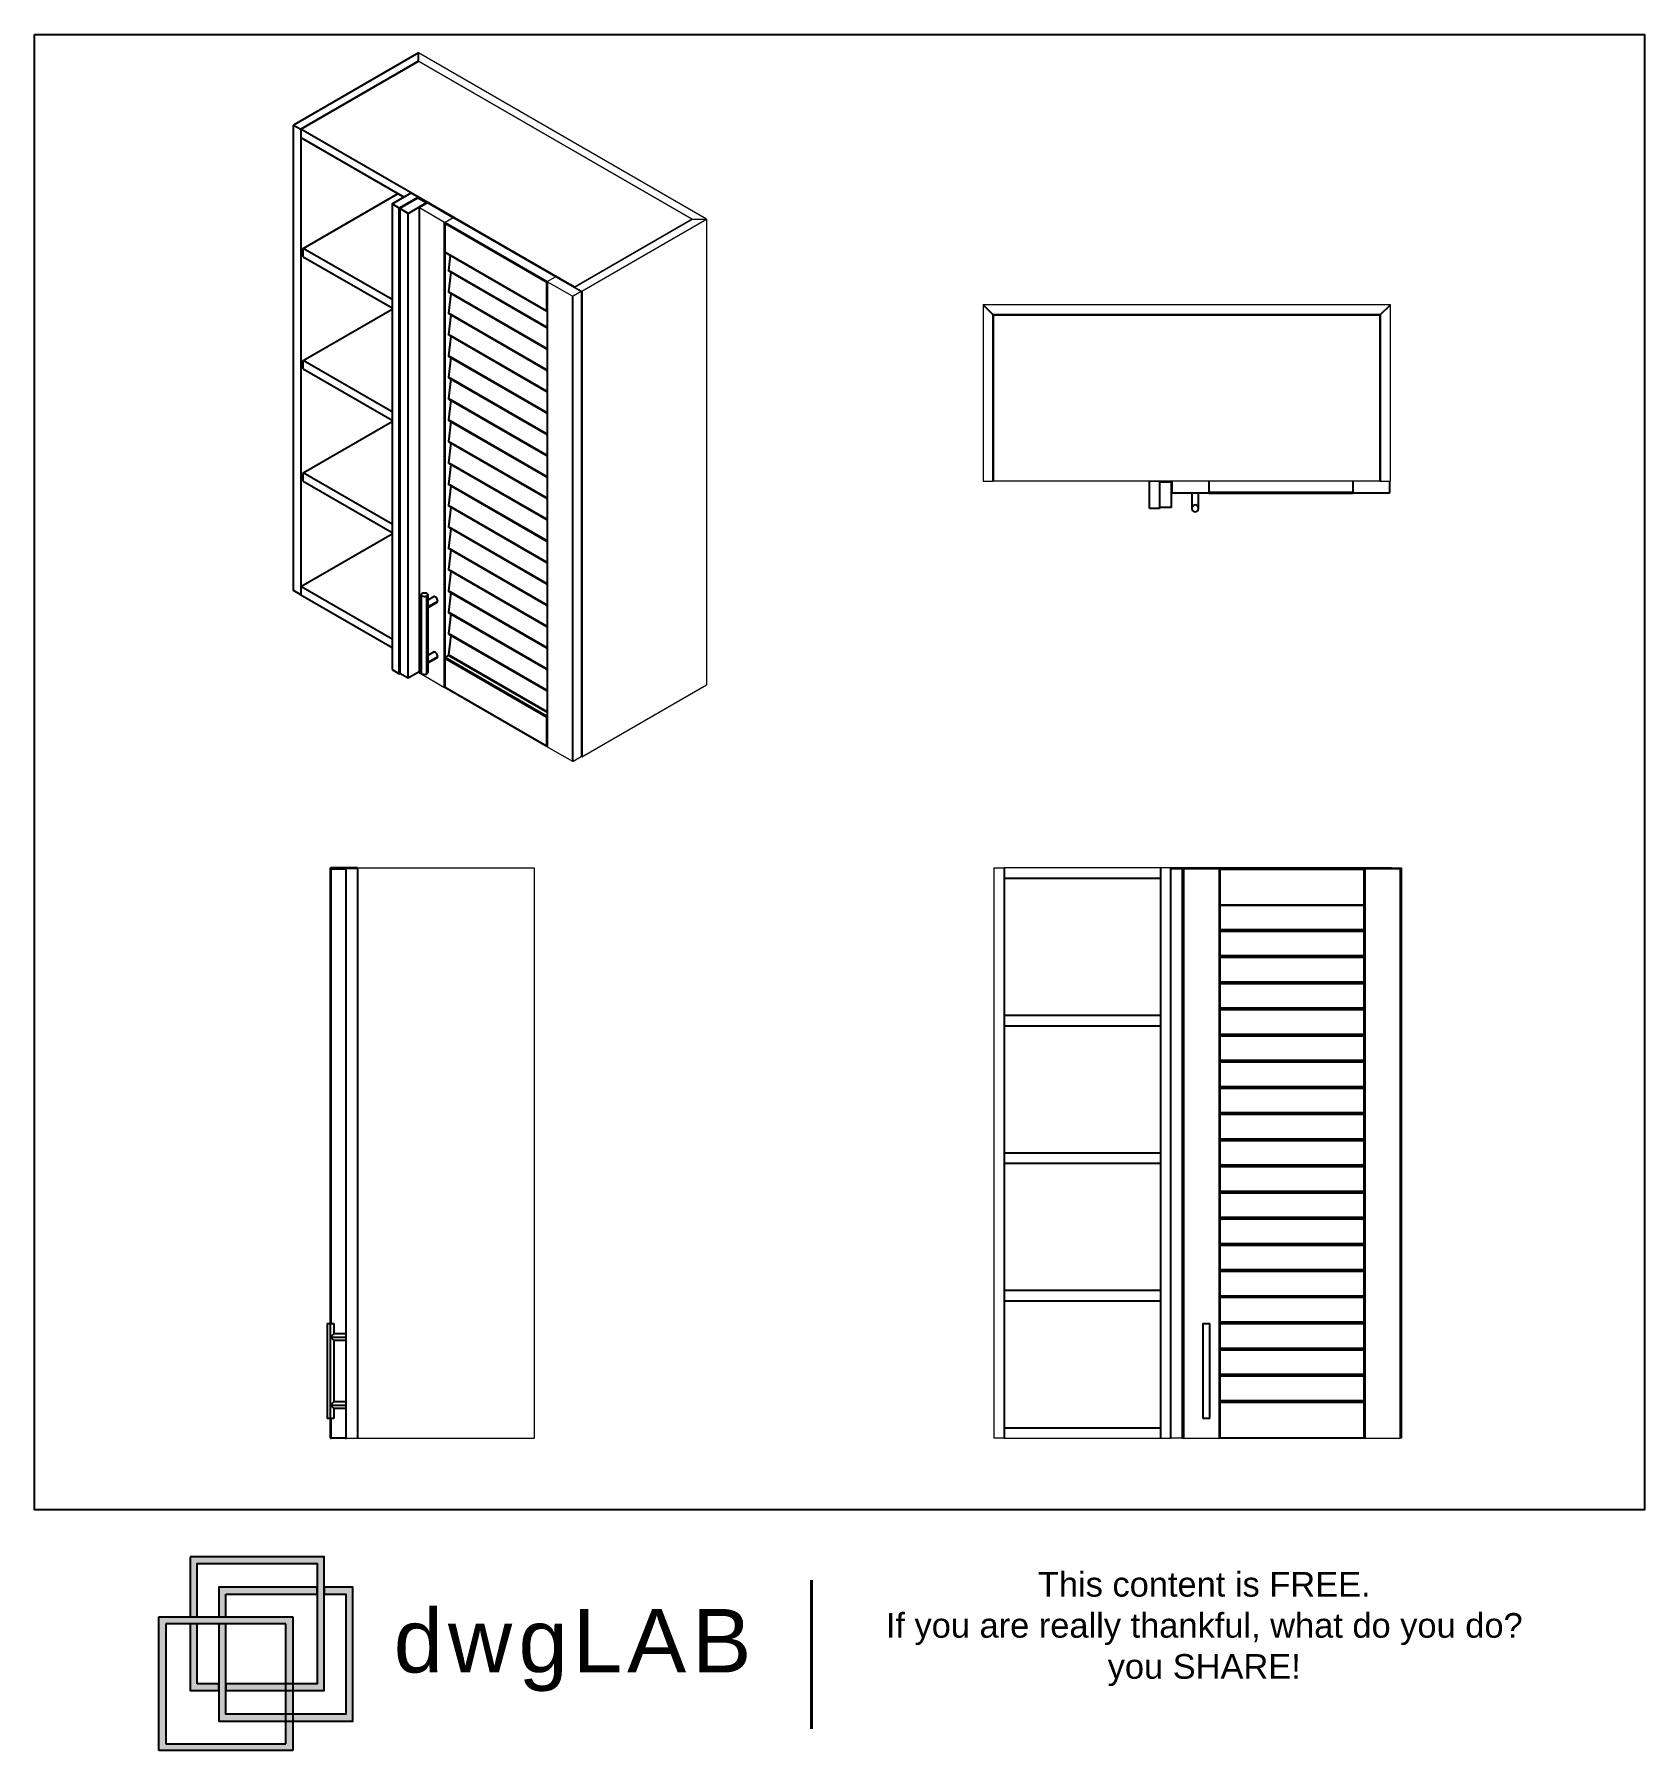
# Model space of a CAD drawing. Header units: inches. Extents: x 35.17 to 39.13, y -8.36 to -4.15.
import ezdxf

# ---------------------------------------------------------------- set-up
doc = ezdxf.new("R2010")
doc.units = ezdxf.units.IN
doc.header["$MEASUREMENT"] = 0
doc.layers.add('001_Dark_1 10', color=7, linetype='Continuous', lineweight=0)
doc.layers.add('002_Medium_1 30', color=252, linetype='Continuous')
doc.layers.add('003_Light_1 30', color=253, linetype='Continuous')
for name, color, linetype, plot in [('02', 251, 'Continuous', False), ('dwgLAB', 250, 'Continuous', False), ('Rectang.', 251, 'Continuous', False)]:
    doc.layers.add(name, color=color, linetype=linetype, plot=plot)
doc.styles.get("Standard").update_dxf_attribs({"font": 'arial.ttf'})

# ---------------------------------------------------------------- blocks, each defined once
blk = doc.blocks.new('DWGlab_ok')
at = {"layer": 'dwgLAB'}
h = blk.add_hatch(color=2, dxfattribs=at)
h.dxf.hatch_style = 2
h.paths.add_polyline_path([(0.0369, 0.2289), (0.0369, 0.158), (0.045, 0.158), (0.045, 0.2209), (0.1869, 0.2209), (0.1869, 0.079), (0.0788, 0.079), (0.0788, 0.0709), (0.1949, 0.0709), (0.1949, 0.2289)])
h = blk.add_hatch(color=13, dxfattribs=at)
h.dxf.hatch_style = 2
h.paths.add_polyline_path([(0.1949, 0.193), (0.1949, 0.1849), (0.2207, 0.1849), (0.2207, 0.0431), (0.0788, 0.0431), (0.0788, 0.1499), (0.0708, 0.1499), (0.0708, 0.035), (0.2287, 0.035), (0.2287, 0.193)])
h = blk.add_hatch(color=13, dxfattribs=at)
h.dxf.hatch_style = 2
h.paths.add_polyline_path([(0.0788, 0.1849), (0.1869, 0.1849), (0.1869, 0.193), (0.0708, 0.193), (0.0708, 0.158), (0.0788, 0.158)])
h = blk.add_hatch(color=155, dxfattribs=at)
h.dxf.hatch_style = 2
h.paths.add_polyline_path([(0.158, 0), (0, 0), (0, 0.158), (0.158, 0.158)])
h.paths.add_polyline_path([(0.0081, 0.0081), (0.1499, 0.0081), (0.1499, 0.1499), (0.0081, 0.1499)])
h = blk.add_hatch(color=2, dxfattribs=at)
h.dxf.hatch_style = 2
h.paths.add_polyline_path([(0.045, 0.079), (0.045, 0.1499), (0.0369, 0.1499), (0.0369, 0.0709), (0.0708, 0.0709), (0.0708, 0.079)])
at = {"layer": 'dwgLAB', "color": 155}
for p, q in [((0, 0), (0, 0.158)), ((0, 0.158), (0.158, 0.158)), ((0.1499, 0.1499), (0.0081, 0.1499)), ((0.0081, 0.1499), (0.0081, 0.0081)), ((0.1499, 0.0081), (0.1499, 0.1499)), ((0.158, 0.158), (0.158, 0)), ((0.158, 0), (0, 0)), ((0.0081, 0.0081), (0.1499, 0.0081))]:
    blk.add_line(p, q, dxfattribs=at)
at = {"layer": 'dwgLAB', "color": 2}
for points in [[(0.0369, 0.2289), (0.0369, 0.158), (0.045, 0.158), (0.045, 0.2209), (0.1869, 0.2209), (0.1869, 0.079), (0.0788, 0.079), (0.0788, 0.0709), (0.1949, 0.0709), (0.1949, 0.2289), (0.0369, 0.2289)], [(0.045, 0.079), (0.045, 0.1499), (0.0369, 0.1499), (0.0369, 0.0709), (0.0708, 0.0709), (0.0708, 0.079), (0.045, 0.079)]]:
    blk.add_lwpolyline(points, dxfattribs=at)
at = {"layer": 'dwgLAB', "color": 13}
for points in [[(0.1949, 0.193), (0.1949, 0.1849), (0.2207, 0.1849), (0.2207, 0.0431), (0.0788, 0.0431), (0.0788, 0.1499), (0.0708, 0.1499), (0.0708, 0.035), (0.2287, 0.035), (0.2287, 0.193), (0.1949, 0.193)], [(0.0788, 0.1849), (0.1869, 0.1849), (0.1869, 0.193), (0.0708, 0.193), (0.0708, 0.158), (0.0788, 0.158), (0.0788, 0.1849)]]:
    blk.add_lwpolyline(points, dxfattribs=at)
at = {"layer": 'dwgLAB', "color": 9, "linetype": 'Continuous', "lineweight": 40}
blk.add_lwpolyline([(0.7701, 0.0256), (0.7701, 0.2011)], dxfattribs=at)
at = {"layer": 'dwgLAB', "color": 7}
for s, width, heights, insert, char_height, attachment_point in [('{\\H0.91667x;\\C0;This content is FREE.\\PIf you are really thankful, what do you do? you SHARE!}', 0.805462, [0.5251], (1.2337, 0.2109), 0.031712, 2), ('{\\T1.1;dwgLAB}', 17.629903, [0], (0.277, 0.1673), 0.075, 1)]:
    blk.add_mtext_dynamic_manual_height_columns(s, width=width, gutter_width=12.5, heights=heights, dxfattribs=dict(at, insert=insert, char_height=char_height, attachment_point=attachment_point))

msp = doc.modelspace()

# ---------------------------------------------------------------- linework, layer by layer
at = {"layer": '001_Dark_1 10', "extrusion": (5.55112e-17, 0.816497, 0.57735)}
for p, q in [((36.8234, -4.6018), (36.1163, -4.1936)), ((36.7881, -4.6018), (36.1163, -4.214)), ((36.1163, -4.214), (36.7881, -4.6018)), ((36.1183, -4.5737), (36.1183, -5.7151)), ((36.1186, -4.5733), (36.1384, -4.5618)), ((36.1803, -4.6098), (36.1186, -4.5742)), ((36.1384, -4.5618), (36.2017, -4.5984)), ((36.2017, -4.5984), (36.182, -4.6098)), ((36.2018, -4.5984), (36.182, -4.6098)), ((36.182, -4.6098), (36.182, -4.6098)), ((36.4324, -4.7544), (36.182, -4.6098)), ((36.2017, -4.5984), (36.2017, -4.5984)), ((36.2018, -4.5984), (36.4522, -4.743)), ((36.4993, -4.7685), (36.7881, -4.6018)), ((36.7881, -4.6018), (36.4993, -4.7685)), ((36.517, -4.7787), (36.8234, -4.6018)), ((36.7881, -4.6018), (36.8234, -4.6018)), ((36.8234, -4.6018), (36.8234, -5.7449)), ((36.4324, -4.7544), (36.4522, -4.743)), ((36.4324, -4.7544), (36.4522, -4.743)), ((36.4941, -4.791), (36.4324, -4.7554)), ((36.4522, -4.743), (36.5155, -4.7796)), ((36.4522, -4.743), (36.4522, -4.743)), ((36.5155, -4.7796), (36.4958, -4.791)), ((36.4958, -5.9324), (36.4958, -4.791)), ((36.4993, -4.7685), (36.517, -4.7787)), ((36.4993, -4.7702), (36.4993, -4.7685)), ((36.4993, -4.7702), (36.4993, -4.7685)), ((36.5155, -4.7796), (36.5155, -5.921)), ((36.1186, -5.7156), (36.1803, -5.7512)), ((36.1814, -5.7513), (36.4318, -5.8959)), ((36.517, -5.9218), (36.8234, -5.7449)), ((36.4324, -5.8968), (36.4941, -5.9324)), ((36.4958, -5.9324), (36.5155, -5.921)), ((36.517, -5.9218), (36.5155, -5.921))]:
    msp.add_line(p, q, dxfattribs=at)
at = {"layer": '001_Dark_1 10'}
for p, q in [((37.5019, -4.8116), (37.5019, -5.245)), ((38.5019, -4.8116), (37.5019, -4.8116)), ((38.5019, -5.245), (38.5019, -4.8116)), ((37.5019, -5.245), (37.5269, -5.245)), ((38.4769, -5.245), (37.5269, -5.245)), ((37.9102, -5.245), (37.9352, -5.245)), ((38.4769, -5.245), (38.5019, -5.245))]:
    msp.add_line(p, q, dxfattribs=at)
at = {"layer": '001_Dark_1 10', "extrusion": (0, 1, 0)}
for p, q in [((35.9377, -6.1963), (35.9377, -7.5943)), ((35.9377, -6.1963), (35.9389, -6.1963)), ((35.9377, -6.1963), (35.9377, -7.5963)), ((35.9668, -6.1963), (35.9389, -6.1963)), ((35.9668, -6.1943), (36.4002, -6.1943)), ((35.9668, -6.1943), (35.9668, -7.5943)), ((36.4002, -6.1943), (36.4002, -7.5943)), ((37.5292, -7.5943), (37.5292, -6.1943)), ((37.5292, -6.1943), (37.5542, -6.1943)), ((37.9375, -6.1943), (37.5542, -6.1943)), ((37.9625, -6.1943), (37.9375, -6.1943)), ((38.5042, -6.1943), (37.9625, -6.1943)), ((37.9625, -6.1943), (37.9625, -7.5943)), ((38.4375, -6.2193), (38.4375, -6.2193)), ((38.5042, -6.1943), (38.5292, -6.1943)), ((38.5292, -6.1943), (38.5292, -7.5943)), ((38.0833, -7.5693), (38.0833, -7.5693)), ((38.4375, -7.5693), (38.4375, -7.5693)), ((35.9389, -7.5943), (35.9377, -7.5943)), ((35.9389, -7.5943), (35.9668, -7.5943)), ((35.9668, -7.5943), (36.4002, -7.5943)), ((37.5542, -7.5943), (37.5292, -7.5943)), ((37.5542, -7.5943), (37.9375, -7.5943)), ((37.9375, -7.5943), (37.9625, -7.5943)), ((37.9917, -7.5943), (37.9625, -7.5943)), ((37.9917, -7.5943), (37.9938, -7.5943)), ((37.995, -7.5943), (37.9938, -7.5943)), ((37.995, -7.5943), (38.0821, -7.5943)), ((38.0833, -7.5943), (38.4375, -7.5943)), ((38.4387, -7.5943), (38.5259, -7.5943)), ((38.5271, -7.5943), (38.5259, -7.5943)), ((38.5292, -7.5943), (38.5271, -7.5943))]:
    msp.add_line(p, q, dxfattribs=at)
at = {"layer": '001_Dark_1 10', "extrusion": (1.84889e-32, 1.66533e-16, -1)}
msp.add_ellipse((36.1195, -4.5737), major_axis=(-0.0012, 0), ratio=0.57735, start_param=-0.785398, end_param=0.785398, dxfattribs=at)
at = {"layer": '001_Dark_1 10', "extrusion": (-4.77996e-18, 1.11022e-16, -1)}
msp.add_ellipse((36.1811, -4.6093), major_axis=(-0.0012, 0), ratio=0.57735, start_param=-2.356194, end_param=-0.785398, dxfattribs=at)
at = {"layer": '001_Dark_1 10'}
for centre, major_axis, start_param, end_param in [((36.182, -4.6108), (-0.0006, -0.00104), -2.356194, -0.785398), ((36.1811, -5.7507), (0.0012, 0), -2.356194, -1.212477), ((36.182, -5.7502), (-0.0006, -0.00104), -0.785398, 0), ((36.4333, -5.8963), (-0.0012, 0), 0, 0.785398), ((36.4949, -5.9319), (0.0012, 0), -2.356194, -0.785398)]:
    msp.add_ellipse(centre, major_axis=major_axis, ratio=0.57735, start_param=start_param, end_param=end_param, dxfattribs=at)
at = {"layer": '001_Dark_1 10', "extrusion": (-2.29215e-16, 3.24633e-16, -1)}
msp.add_ellipse((36.4324, -4.7554), major_axis=(0.0006, 0.00104), ratio=0.57735, start_param=-2.356194, end_param=-0.785398, dxfattribs=at)
at = {"layer": '001_Dark_1 10', "extrusion": (-2.78981e-17, 1.11022e-16, -1)}
msp.add_ellipse((36.4333, -4.7549), major_axis=(-0.0012, 0), ratio=0.57735, start_param=-0.785398, end_param=0.785398, dxfattribs=at)
at = {"layer": '001_Dark_1 10', "extrusion": (-6.05762e-17, 1.08473e-29, -1)}
msp.add_ellipse((36.4949, -4.7905), major_axis=(-0.0012, 0), ratio=0.57735, start_param=-2.356194, end_param=-0.785398, dxfattribs=at)
at = {"layer": '001_Dark_1 10', "extrusion": (1.48742e-17, 2.47807e-16, -1)}
msp.add_ellipse((36.4324, -5.8948), major_axis=(-0.0006, -0.00104), ratio=0.57735, start_param=-0.373569, end_param=0.785398, dxfattribs=at)
at = {"layer": '002_Medium_1 30', "extrusion": (5.55112e-17, 0.816497, 0.57735)}
for p, q in [((36.1163, -4.1936), (35.8099, -4.3705)), ((36.1163, -4.214), (36.1163, -4.1936)), ((36.1163, -4.214), (35.8276, -4.3807)), ((35.8276, -4.3807), (36.1163, -4.214)), ((35.8099, -5.5136), (35.8099, -4.3705)), ((35.8099, -4.3705), (35.8276, -4.3807)), ((35.8276, -4.3807), (35.8276, -5.5238)), ((36.4993, -4.7685), (35.8276, -4.3807)), ((35.8276, -4.3807), (35.8276, -4.4011)), ((35.8276, -4.4011), (36.081, -4.5474)), ((35.8335, -4.6733), (36.0662, -4.5389)), ((36.1186, -5.7156), (36.1186, -4.5742)), ((36.1803, -5.7512), (36.1803, -4.6098)), ((36.1811, -4.6113), (36.1811, -4.6825)), ((35.8335, -4.6937), (35.8335, -4.6733)), ((36.0515, -4.7991), (35.8335, -4.6733)), ((35.8335, -4.6937), (36.0515, -4.8195)), ((36.1811, -4.6825), (36.4316, -4.8271)), ((36.1814, -4.683), (36.4318, -4.8276)), ((36.182, -5.6781), (36.182, -4.6834)), ((36.1942, -4.6904), (36.1901, -4.7275)), ((36.4321, -4.8672), (36.1901, -4.7275)), ((36.1954, -4.7315), (36.1901, -4.78)), ((36.1905, -4.7287), (36.4321, -4.8682)), ((36.4316, -4.8271), (36.4316, -4.7559)), ((36.4321, -4.7549), (36.4321, -5.8963)), ((36.4324, -4.7554), (36.4324, -5.8968)), ((36.4321, -4.9197), (36.1901, -4.78)), ((36.1954, -4.784), (36.1901, -4.8324)), ((36.1905, -4.7812), (36.4321, -4.9206)), ((36.4941, -4.791), (36.4941, -5.9324)), ((36.517, -4.7787), (36.517, -5.9218)), ((35.8335, -4.9488), (36.0515, -4.8229)), ((36.4321, -4.9721), (36.1901, -4.8324)), ((36.1954, -4.8364), (36.1901, -4.8848)), ((36.1905, -4.8336), (36.4321, -4.9731)), ((36.4321, -5.0246), (36.1901, -4.8848)), ((36.1905, -4.886), (36.4321, -5.0255)), ((36.1954, -4.8889), (36.1901, -4.9373)), ((35.8335, -4.9692), (35.8335, -4.9488)), ((36.0515, -5.0747), (35.8335, -4.9488)), ((35.8335, -4.9692), (36.0515, -5.0951)), ((36.4321, -5.077), (36.1901, -4.9373)), ((36.1954, -4.9413), (36.1901, -4.9897)), ((36.1905, -4.9385), (36.4321, -5.0779)), ((36.4321, -5.1294), (36.1901, -4.9897)), ((36.1954, -4.9937), (36.1901, -5.0422)), ((36.1905, -4.9909), (36.4321, -5.1304)), ((36.4321, -5.1819), (36.1901, -5.0422)), ((36.1954, -5.0462), (36.1901, -5.0946)), ((36.1905, -5.0434), (36.4321, -5.1828)), ((36.4321, -5.2343), (36.1901, -5.0946)), ((36.1905, -5.0958), (36.4321, -5.2353)), ((35.8335, -5.2244), (36.0515, -5.0985)), ((36.1954, -5.0986), (36.1901, -5.1471)), ((36.4321, -5.2868), (36.1901, -5.1471)), ((36.1954, -5.1511), (36.1901, -5.1995)), ((36.1905, -5.1482), (36.4321, -5.2877)), ((35.8335, -5.2448), (35.8335, -5.2244)), ((36.0515, -5.3503), (35.8335, -5.2244)), ((36.4321, -5.3392), (36.1901, -5.1995)), ((36.1954, -5.2035), (36.1901, -5.2519)), ((36.1905, -5.2007), (36.4321, -5.3401)), ((35.8335, -5.2448), (36.0515, -5.3707)), ((36.4321, -5.3916), (36.1901, -5.2519)), ((36.1954, -5.2559), (36.1901, -5.3044)), ((36.1905, -5.2531), (36.4321, -5.3926)), ((36.4321, -5.4441), (36.1901, -5.3044)), ((36.1954, -5.3084), (36.1901, -5.3568)), ((36.1905, -5.3056), (36.4321, -5.445)), ((35.8276, -5.5034), (36.0515, -5.3741)), ((36.4321, -5.4965), (36.1901, -5.3568)), ((36.1954, -5.3608), (36.1901, -5.4093)), ((36.1905, -5.358), (36.4321, -5.4975)), ((36.4321, -5.549), (36.1901, -5.4093)), ((36.1954, -5.4133), (36.1901, -5.4617)), ((36.1905, -5.4104), (36.4321, -5.5499)), ((36.4321, -5.6014), (36.1901, -5.4617)), ((36.1954, -5.4657), (36.1901, -5.5141)), ((36.1905, -5.4629), (36.4321, -5.6023)), ((35.8276, -5.5238), (35.8099, -5.5136)), ((35.8276, -5.5034), (35.8276, -5.5238)), ((36.0515, -5.6326), (35.8276, -5.5034)), ((36.4321, -5.6538), (36.1901, -5.5141)), ((36.1954, -5.5182), (36.1901, -5.5666)), ((36.1905, -5.5153), (36.4321, -5.6548)), ((35.8276, -5.5238), (36.0515, -5.653)), ((36.1227, -5.5238), (36.1227, -5.7143)), ((36.1369, -5.5544), (36.1369, -5.5272)), ((36.1369, -5.5544), (36.1635, -5.5391)), ((36.1394, -5.5558), (36.1369, -5.5544)), ((36.1369, -5.6905), (36.1369, -5.5544)), ((36.1394, -5.5238), (36.1394, -5.5462)), ((36.1534, -5.5285), (36.1394, -5.5366)), ((36.1617, -5.5429), (36.1394, -5.5558)), ((36.1394, -5.5558), (36.1394, -5.6823)), ((36.4321, -5.7063), (36.1901, -5.5666)), ((36.1954, -5.5706), (36.1901, -5.619)), ((36.1905, -5.5678), (36.4321, -5.7072)), ((36.4321, -5.7587), (36.1901, -5.619)), ((36.1954, -5.623), (36.1901, -5.6715)), ((36.1905, -5.6202), (36.4321, -5.7597)), ((36.1369, -5.6905), (36.1635, -5.6752)), ((36.1534, -5.6645), (36.1394, -5.6726)), ((36.1617, -5.679), (36.1394, -5.6919)), ((36.1811, -5.6796), (36.4316, -5.8241)), ((36.1811, -5.6796), (36.1811, -5.7507)), ((36.191, -5.6729), (36.182, -5.6781)), ((36.4321, -5.8225), (36.182, -5.6781)), ((36.4321, -5.8112), (36.1901, -5.6715)), ((36.1905, -5.6726), (36.4321, -5.8121)), ((36.0515, -5.7075), (36.0692, -5.7177)), ((36.0692, -5.7177), (36.0706, -5.7168)), ((36.0913, -5.7287), (36.0706, -5.7168)), ((36.1183, -5.7132), (36.0913, -5.7287)), ((36.1394, -5.6919), (36.1369, -5.6905)), ((36.1369, -5.7177), (36.1369, -5.6905)), ((36.1394, -5.6919), (36.1394, -5.7143)), ((36.1811, -5.7507), (36.4316, -5.8953)), ((36.4316, -5.8953), (36.4316, -5.8241))]:
    msp.add_line(p, q, dxfattribs=at)
at = {"layer": '002_Medium_1 30'}
for p, q in [((37.9102, -5.3116), (37.9102, -5.245)), ((37.9352, -5.245), (37.9352, -5.3116)), ((37.9644, -5.3096), (37.9644, -5.2471)), ((37.9664, -5.273), (37.9664, -5.245)), ((38.056, -5.245), (38.056, -5.273)), ((38.056, -5.245), (38.056, -5.273)), ((38.4102, -5.273), (38.4102, -5.245)), ((38.4102, -5.273), (38.4102, -5.245)), ((38.4998, -5.245), (38.4998, -5.273)), ((38.0548, -5.2741), (37.9676, -5.2741)), ((38.0144, -5.2741), (38.0144, -5.3116)), ((38.031, -5.3116), (38.031, -5.2741)), ((38.056, -5.2741), (38.056, -5.273)), ((38.4102, -5.273), (38.056, -5.273)), ((38.056, -5.2741), (38.4102, -5.2741)), ((38.4102, -5.273), (38.4102, -5.2741)), ((38.4986, -5.2741), (38.4114, -5.2741)), ((37.9352, -5.3116), (37.9102, -5.3116)), ((37.9644, -5.3096), (37.9352, -5.3096))]:
    msp.add_line(p, q, dxfattribs=at)
at = {"layer": '002_Medium_1 30', "extrusion": (0, 1, 0)}
for p, q in [((35.9002, -7.313), (35.9002, -6.1943)), ((35.9668, -6.1943), (35.9002, -6.1943)), ((35.9022, -7.313), (35.9022, -6.1963)), ((35.9022, -6.1963), (35.9377, -6.1963)), ((35.9389, -7.5943), (35.9389, -6.1963)), ((35.9668, -6.1943), (35.9668, -7.5943)), ((37.5542, -6.1943), (37.5542, -7.5943)), ((37.5542, -6.1943), (37.5542, -6.2193)), ((37.5542, -6.2193), (37.9375, -6.2193)), ((37.9375, -6.1943), (37.9375, -7.5943)), ((37.9625, -7.5943), (37.9625, -6.1943)), ((37.9917, -6.1963), (37.9625, -6.1963)), ((37.9917, -7.5943), (37.9917, -6.1963)), ((37.9917, -6.2193), (37.9938, -6.2193)), ((37.9938, -6.1963), (37.9938, -7.5943)), ((37.9938, -6.1963), (37.995, -6.1963)), ((37.995, -7.5943), (37.995, -6.1963)), ((38.0821, -6.1963), (37.995, -6.1963)), ((38.0821, -7.5943), (38.0821, -6.1963)), ((38.0821, -6.1963), (38.0833, -6.1963)), ((38.0833, -7.5943), (38.0833, -6.1963)), ((38.0833, -6.1975), (38.0833, -6.1963)), ((38.4375, -6.1963), (38.0833, -6.1963)), ((38.0833, -6.1975), (38.4375, -6.1975)), ((38.0833, -6.1975), (38.0833, -6.2847)), ((38.0833, -6.2193), (38.0833, -6.2193)), ((38.4375, -6.1963), (38.4375, -7.5943)), ((38.4375, -6.1963), (38.4387, -6.1963)), ((38.4375, -6.1963), (38.4375, -6.1975)), ((38.4375, -6.2847), (38.4375, -6.1975)), ((38.4387, -6.1963), (38.4387, -7.5943)), ((38.5259, -6.1963), (38.4387, -6.1963)), ((38.5042, -6.1963), (38.5042, -6.1943)), ((38.5042, -6.1963), (38.5042, -6.1943)), ((38.5259, -6.1963), (38.5259, -7.5943)), ((38.5259, -6.1963), (38.5271, -6.1963)), ((38.5271, -7.5943), (38.5271, -6.1963)), ((38.0833, -6.2847), (38.4375, -6.2847)), ((38.0833, -6.2859), (38.0833, -6.2847)), ((38.0833, -6.2859), (38.4375, -6.2859)), ((38.4375, -6.2859), (38.0833, -6.2859)), ((38.0833, -6.2859), (38.0833, -6.3462)), ((38.0833, -6.2859), (38.4375, -6.2859)), ((38.4375, -6.2847), (38.4375, -6.2859)), ((38.4375, -6.3462), (38.4375, -6.2859)), ((38.4375, -6.3462), (38.0833, -6.3462)), ((38.0833, -6.3486), (38.0833, -6.3462)), ((38.0833, -6.3502), (38.0833, -6.3486)), ((38.0833, -6.3486), (38.4375, -6.3486)), ((38.4375, -6.3502), (38.0833, -6.3502)), ((38.0833, -6.3502), (38.0833, -6.4105)), ((38.4375, -6.3462), (38.4375, -6.3486)), ((38.4375, -6.3486), (38.4375, -6.3502)), ((38.4375, -6.4105), (38.4375, -6.3502)), ((38.4375, -6.4105), (38.0833, -6.4105)), ((38.0833, -6.4128), (38.0833, -6.4105)), ((38.0833, -6.4128), (38.4375, -6.4128)), ((38.0833, -6.4144), (38.0833, -6.4128)), ((38.4375, -6.4144), (38.0833, -6.4144)), ((38.0833, -6.4144), (38.0833, -6.4747)), ((38.4375, -6.4105), (38.4375, -6.4128)), ((38.4375, -6.4128), (38.4375, -6.4144)), ((38.4375, -6.4747), (38.4375, -6.4144)), ((38.4375, -6.4747), (38.0833, -6.4747)), ((38.0833, -6.477), (38.0833, -6.4747)), ((38.0833, -6.477), (38.4375, -6.477)), ((38.0833, -6.4786), (38.0833, -6.477)), ((38.4375, -6.4786), (38.0833, -6.4786)), ((38.0833, -6.4786), (38.0833, -6.5389)), ((38.4375, -6.4747), (38.4375, -6.477)), ((38.4375, -6.477), (38.4375, -6.4786)), ((38.4375, -6.5389), (38.4375, -6.4786)), ((37.9375, -6.5568), (37.5542, -6.5568)), ((37.9938, -6.5568), (37.9917, -6.5568)), ((38.4375, -6.5389), (38.0833, -6.5389)), ((38.0833, -6.5413), (38.0833, -6.5389)), ((38.0833, -6.5413), (38.4375, -6.5413)), ((38.0833, -6.5428), (38.0833, -6.5413)), ((38.4375, -6.5428), (38.0833, -6.5428)), ((38.0833, -6.5428), (38.0833, -6.6031)), ((38.0833, -6.5568), (38.0833, -6.5568)), ((38.4375, -6.5389), (38.4375, -6.5413)), ((38.4375, -6.5413), (38.4375, -6.5428)), ((38.4375, -6.6031), (38.4375, -6.5428)), ((38.4375, -6.5568), (38.4375, -6.5568)), ((37.5542, -6.5818), (37.9375, -6.5818)), ((37.9917, -6.5818), (37.9938, -6.5818)), ((38.0833, -6.5818), (38.0833, -6.5818)), ((38.4375, -6.6031), (38.0833, -6.6031)), ((38.0833, -6.6055), (38.0833, -6.6031)), ((38.0833, -6.6055), (38.4375, -6.6055)), ((38.0833, -6.6071), (38.0833, -6.6055)), ((38.4375, -6.6071), (38.0833, -6.6071)), ((38.0833, -6.6071), (38.0833, -6.6674)), ((38.4375, -6.5818), (38.4375, -6.5818)), ((38.4375, -6.6031), (38.4375, -6.6055)), ((38.4375, -6.6055), (38.4375, -6.6071)), ((38.4375, -6.6674), (38.4375, -6.6071)), ((38.4375, -6.6674), (38.0833, -6.6674)), ((38.0833, -6.6697), (38.0833, -6.6674)), ((38.0833, -6.6697), (38.4375, -6.6697)), ((38.0833, -6.6713), (38.0833, -6.6697)), ((38.4375, -6.6713), (38.0833, -6.6713)), ((38.0833, -6.6713), (38.0833, -6.7316)), ((38.4375, -6.6674), (38.4375, -6.6697)), ((38.4375, -6.6697), (38.4375, -6.6713)), ((38.4375, -6.7316), (38.4375, -6.6713)), ((38.4375, -6.7316), (38.0833, -6.7316)), ((38.0833, -6.734), (38.0833, -6.7316)), ((38.0833, -6.734), (38.4375, -6.734)), ((38.0833, -6.7355), (38.0833, -6.734)), ((38.4375, -6.7355), (38.0833, -6.7355)), ((38.0833, -6.7355), (38.0833, -6.7958)), ((38.4375, -6.7316), (38.4375, -6.734)), ((38.4375, -6.734), (38.4375, -6.7355)), ((38.4375, -6.7958), (38.4375, -6.7355)), ((38.4375, -6.7958), (38.0833, -6.7958)), ((38.0833, -6.7982), (38.0833, -6.7958)), ((38.0833, -6.7982), (38.4375, -6.7982)), ((38.0833, -6.7997), (38.0833, -6.7982)), ((38.4375, -6.7997), (38.0833, -6.7997)), ((38.0833, -6.7997), (38.0833, -6.86)), ((38.4375, -6.7958), (38.4375, -6.7982)), ((38.4375, -6.7982), (38.4375, -6.7997)), ((38.4375, -6.86), (38.4375, -6.7997)), ((38.4375, -6.86), (38.0833, -6.86)), ((38.0833, -6.8624), (38.0833, -6.86)), ((38.0833, -6.8624), (38.4375, -6.8624)), ((38.0833, -6.864), (38.0833, -6.8624)), ((38.4375, -6.864), (38.0833, -6.864)), ((38.0833, -6.864), (38.0833, -6.9243)), ((38.4375, -6.86), (38.4375, -6.8624)), ((38.4375, -6.8624), (38.4375, -6.864)), ((38.4375, -6.9243), (38.4375, -6.864)), ((37.9375, -6.8943), (37.5542, -6.8943)), ((37.9938, -6.8943), (37.9917, -6.8943)), ((38.0833, -6.8943), (38.0833, -6.8943)), ((38.4375, -6.8943), (38.4375, -6.8943)), ((37.5542, -6.9193), (37.9375, -6.9193)), ((37.9917, -6.9193), (37.9938, -6.9193)), ((38.0833, -6.9193), (38.0833, -6.9193)), ((38.4375, -6.9243), (38.0833, -6.9243)), ((38.0833, -6.9266), (38.0833, -6.9243)), ((38.0833, -6.9266), (38.4375, -6.9266)), ((38.0833, -6.9282), (38.0833, -6.9266)), ((38.4375, -6.9282), (38.0833, -6.9282)), ((38.0833, -6.9282), (38.0833, -6.9885)), ((38.4375, -6.9193), (38.4375, -6.9193)), ((38.4375, -6.9243), (38.4375, -6.9266)), ((38.4375, -6.9266), (38.4375, -6.9282)), ((38.4375, -6.9885), (38.4375, -6.9282)), ((38.4375, -6.9885), (38.0833, -6.9885)), ((38.0833, -6.9909), (38.0833, -6.9885)), ((38.0833, -6.9909), (38.4375, -6.9909)), ((38.0833, -6.9924), (38.0833, -6.9909)), ((38.4375, -6.9924), (38.0833, -6.9924)), ((38.0833, -6.9924), (38.0833, -7.0527)), ((38.4375, -6.9885), (38.4375, -6.9909)), ((38.4375, -6.9909), (38.4375, -6.9924)), ((38.4375, -7.0527), (38.4375, -6.9924)), ((38.4375, -7.0527), (38.0833, -7.0527)), ((38.0833, -7.0551), (38.0833, -7.0527)), ((38.0833, -7.0551), (38.4375, -7.0551)), ((38.0833, -7.0566), (38.0833, -7.0551)), ((38.4375, -7.0566), (38.0833, -7.0566)), ((38.0833, -7.0566), (38.0833, -7.117)), ((38.4375, -7.0527), (38.4375, -7.0551)), ((38.4375, -7.0551), (38.4375, -7.0566)), ((38.4375, -7.117), (38.4375, -7.0566)), ((38.4375, -7.117), (38.0833, -7.117)), ((38.0833, -7.1193), (38.0833, -7.117)), ((38.0833, -7.1193), (38.4375, -7.1193)), ((38.0833, -7.1209), (38.0833, -7.1193)), ((38.4375, -7.1209), (38.0833, -7.1209)), ((38.0833, -7.1209), (38.0833, -7.1812)), ((38.4375, -7.117), (38.4375, -7.1193)), ((38.4375, -7.1193), (38.4375, -7.1209)), ((38.4375, -7.1812), (38.4375, -7.1209)), ((38.4375, -7.1812), (38.0833, -7.1812)), ((38.0833, -7.1835), (38.0833, -7.1812)), ((38.0833, -7.1835), (38.4375, -7.1835)), ((38.0833, -7.1851), (38.0833, -7.1835)), ((38.4375, -7.1851), (38.0833, -7.1851)), ((38.0833, -7.1851), (38.0833, -7.2454)), ((38.4375, -7.1812), (38.4375, -7.1835)), ((38.4375, -7.1835), (38.4375, -7.1851)), ((38.4375, -7.2454), (38.4375, -7.1851)), ((37.9375, -7.2318), (37.5542, -7.2318)), ((37.9938, -7.2318), (37.9917, -7.2318)), ((38.0833, -7.2318), (38.0833, -7.2318)), ((38.4375, -7.2454), (38.0833, -7.2454)), ((38.0833, -7.2478), (38.0833, -7.2454)), ((38.4375, -7.2318), (38.4375, -7.2318)), ((38.4375, -7.2454), (38.4375, -7.2478)), ((37.5542, -7.2568), (37.9375, -7.2568)), ((37.9917, -7.2568), (37.9938, -7.2568)), ((38.0833, -7.2478), (38.4375, -7.2478)), ((38.0833, -7.2493), (38.0833, -7.2478)), ((38.4375, -7.2493), (38.0833, -7.2493)), ((38.0833, -7.2493), (38.0833, -7.3096)), ((38.0833, -7.2568), (38.0833, -7.2568)), ((38.4375, -7.2478), (38.4375, -7.2493)), ((38.4375, -7.3096), (38.4375, -7.2493)), ((38.4375, -7.2568), (38.4375, -7.2568)), ((35.8918, -7.313), (35.9002, -7.313)), ((35.8918, -7.313), (35.8918, -7.5463)), ((35.9002, -7.3463), (35.9002, -7.313)), ((35.9002, -7.313), (35.9085, -7.313)), ((35.9085, -7.313), (35.9085, -7.338)), ((38.0417, -7.313), (38.0417, -7.3463)), ((38.0417, -7.313), (38.0583, -7.313)), ((38.0583, -7.3463), (38.0583, -7.313)), ((38.4375, -7.3096), (38.0833, -7.3096)), ((38.0833, -7.312), (38.0833, -7.3096)), ((38.0833, -7.312), (38.4375, -7.312)), ((38.0833, -7.3136), (38.0833, -7.312)), ((38.4375, -7.3136), (38.0833, -7.3136)), ((38.0833, -7.3136), (38.0833, -7.3739)), ((38.4375, -7.3096), (38.4375, -7.312)), ((38.4375, -7.312), (38.4375, -7.3136)), ((38.4375, -7.3739), (38.4375, -7.3136)), ((35.9002, -7.3463), (35.9085, -7.338)), ((35.9002, -7.3463), (35.9377, -7.3463)), ((35.9085, -7.3547), (35.9002, -7.3463)), ((35.9002, -7.513), (35.9002, -7.3463)), ((35.9377, -7.338), (35.9085, -7.338)), ((35.9377, -7.3547), (35.9085, -7.3547)), ((35.9085, -7.3547), (35.9085, -7.5047)), ((38.0417, -7.3463), (38.0417, -7.513)), ((38.0583, -7.513), (38.0583, -7.3463)), ((38.4375, -7.3739), (38.0833, -7.3739)), ((38.0833, -7.3762), (38.0833, -7.3739)), ((38.0833, -7.3778), (38.0833, -7.3762)), ((38.0833, -7.3762), (38.4375, -7.3762)), ((38.4375, -7.3778), (38.0833, -7.3778)), ((38.0833, -7.3778), (38.0833, -7.4381)), ((38.4375, -7.3739), (38.4375, -7.3762)), ((38.4375, -7.3762), (38.4375, -7.3778)), ((38.4375, -7.4381), (38.4375, -7.3778)), ((38.4375, -7.4381), (38.0833, -7.4381)), ((38.0833, -7.4405), (38.0833, -7.4381)), ((38.0833, -7.4405), (38.4375, -7.4405)), ((38.0833, -7.442), (38.0833, -7.4405)), ((38.4375, -7.442), (38.0833, -7.442)), ((38.0833, -7.442), (38.0833, -7.5023)), ((38.4375, -7.4381), (38.4375, -7.4405)), ((38.4375, -7.4405), (38.4375, -7.442)), ((38.4375, -7.5023), (38.4375, -7.442)), ((35.9002, -7.513), (35.9085, -7.5047)), ((35.9002, -7.513), (35.9377, -7.513)), ((35.9085, -7.5213), (35.9002, -7.513)), ((35.9002, -7.5463), (35.9002, -7.513)), ((35.9377, -7.5047), (35.9085, -7.5047)), ((35.9377, -7.5213), (35.9085, -7.5213)), ((35.9085, -7.5213), (35.9085, -7.5463)), ((38.0417, -7.513), (38.0417, -7.5463)), ((38.0583, -7.5463), (38.0583, -7.513)), ((38.4375, -7.5023), (38.0833, -7.5023)), ((38.0833, -7.5047), (38.0833, -7.5023)), ((38.0833, -7.5047), (38.4375, -7.5047)), ((38.0833, -7.5059), (38.0833, -7.5047)), ((38.4375, -7.5047), (38.0833, -7.5047)), ((38.0833, -7.5059), (38.4375, -7.5059)), ((38.0833, -7.5059), (38.0833, -7.5931)), ((38.4375, -7.5023), (38.4375, -7.5047)), ((38.4375, -7.5047), (38.4375, -7.5059)), ((38.4375, -7.5931), (38.4375, -7.5059)), ((35.9002, -7.5463), (35.8918, -7.5463)), ((35.9002, -7.5943), (35.9002, -7.5463)), ((35.9085, -7.5463), (35.9002, -7.5463)), ((35.9022, -7.5943), (35.9022, -7.5463)), ((37.5542, -7.5693), (37.5542, -7.5943)), ((37.9375, -7.5693), (37.5542, -7.5693)), ((37.9938, -7.5693), (37.9917, -7.5693)), ((38.0583, -7.5463), (38.0417, -7.5463)), ((35.9002, -7.5943), (35.9022, -7.5943)), ((35.9377, -7.5943), (35.9022, -7.5943)), ((38.0833, -7.5943), (38.0821, -7.5943)), ((38.0833, -7.5931), (38.4375, -7.5931)), ((38.0833, -7.5943), (38.0833, -7.5931)), ((38.0833, -7.5943), (38.0833, -7.5943)), ((38.4375, -7.5931), (38.4375, -7.5943)), ((38.4375, -7.5943), (38.4375, -7.5943)), ((38.4387, -7.5943), (38.4375, -7.5943))]:
    msp.add_line(p, q, dxfattribs=at)
at = {"layer": '002_Medium_1 30'}
for centre, radius, start, end in [((37.9676, -5.273), 0.0012, 180, 270), ((38.0227, -5.3116), 0.00833, 0, 180), ((38.0548, -5.273), 0.0012, 270, 0), ((38.4114, -5.273), 0.0012, 180, 270), ((38.4986, -5.273), 0.0012, 270, 0), ((38.0227, -5.3116), 0.00833, 180, 0)]:
    msp.add_arc(centre, radius, start, end, dxfattribs=at)
for centre, major_axis, start_param, end_param in [((36.182, -4.682), (-0.0006, -0.00104), -0.785398, 0), ((36.1916, -4.7269), (-0.00104, -0.0018), -0.919809, 0), ((36.1916, -4.7793), (-0.00104, -0.0018), -0.919809, 0), ((36.1916, -4.8318), (-0.00104, -0.0018), -0.919809, 0), ((36.1916, -4.8842), (-0.00104, -0.0018), -0.919809, 0), ((36.1916, -4.9367), (-0.00104, -0.0018), -0.919809, 0), ((36.1916, -4.9891), (-0.00104, -0.0018), -0.919809, 0), ((36.1916, -5.0416), (-0.00104, -0.0018), -0.919809, 0), ((36.1916, -5.094), (-0.00104, -0.0018), -0.919809, 0), ((36.1916, -5.1464), (-0.00104, -0.0018), -0.919809, 0), ((36.1916, -5.1989), (-0.00104, -0.0018), -0.919809, 0), ((36.1916, -5.2513), (-0.00104, -0.0018), -0.919809, 0), ((36.1916, -5.3038), (-0.00104, -0.0018), -0.919809, 0), ((36.1916, -5.3562), (-0.00104, -0.0018), -0.919809, 0), ((36.1916, -5.4086), (-0.00104, -0.0018), -0.919809, 0), ((36.1916, -5.4611), (-0.00104, -0.0018), -0.919809, 0), ((36.1916, -5.5135), (-0.00104, -0.0018), -0.919809, 0), ((36.1576, -5.5357), (-0.00417, 0.00722), -2.356194, 0), ((36.1576, -5.5357), (0.00417, -0.00722), 0, 0.785398), ((36.1916, -5.566), (-0.00104, -0.0018), -0.919809, 0), ((36.1916, -5.6184), (-0.00104, -0.0018), -0.919809, 0), ((36.1576, -5.6718), (-0.00417, 0.00722), -2.356194, 0), ((36.1576, -5.6718), (0.00417, -0.00722), 0, 0.785398), ((36.182, -5.6791), (-0.0006, -0.00104), -2.356194, -0.785398), ((36.1916, -5.6708), (-0.00104, -0.0018), -0.919809, 0), ((36.1195, -5.7151), (-0.0012, 0), 0, 0.785398), ((36.131, -5.7143), (-0.00833, 0), 0, 2.356194), ((36.131, -5.7143), (0.00833, 0), -0.785398, 0)]:
    msp.add_ellipse(centre, major_axis=major_axis, ratio=0.57735, start_param=start_param, end_param=end_param, dxfattribs=at)
at = {"layer": '002_Medium_1 30', "extrusion": (3.89112e-17, 2.3393e-16, -1)}
msp.add_ellipse((36.4324, -4.8266), major_axis=(-0.0006, -0.00104), ratio=0.57735, start_param=-0.373569, end_param=0.785398, dxfattribs=at)
at = {"layer": '002_Medium_1 30', "extrusion": (2.08687e-17, -3.22142e-30, -1)}
msp.add_ellipse((36.131, -5.5238), major_axis=(0.00833, 0), ratio=0.57735, start_param=-2.356194, end_param=0.785398, dxfattribs=at)
at = {"layer": '002_Medium_1 30', "extrusion": (1.46765e-16, -5.55112e-17, -1)}
msp.add_ellipse((36.131, -5.5238), major_axis=(-0.00833, 0), ratio=0.57735, start_param=-2.356194, end_param=0.785398, dxfattribs=at)
at = {"layer": '002_Medium_1 30', "extrusion": (2.77556e-17, 4.80741e-17, -1)}
msp.add_ellipse((36.131, -5.551), major_axis=(-0.0059, -0.0102), ratio=0.57735, start_param=3.926991, end_param=4.712389, dxfattribs=at)
at = {"layer": '002_Medium_1 30', "extrusion": (7.95482e-17, 8.22703e-17, -1)}
msp.add_ellipse((36.131, -5.6871), major_axis=(-0.0059, -0.0102), ratio=0.57735, start_param=3.926991, end_param=4.712389, dxfattribs=at)
at = {"layer": '002_Medium_1 30', "extrusion": (-1.12748e-16, 1.93293e-16, -1)}
msp.add_ellipse((36.4324, -5.8237), major_axis=(0.0006, 0.00104), ratio=0.57735, start_param=-2.356194, end_param=-1.197227, dxfattribs=at)
at = {"layer": '003_Light_1 30', "extrusion": (5.55112e-17, 0.816497, 0.57735)}
for p, q in [((36.0515, -4.5644), (36.0986, -4.5372)), ((36.1163, -4.5474), (36.0692, -4.5746)), ((36.1148, -4.5499), (36.0706, -4.5754)), ((36.0986, -4.5372), (36.1163, -4.5474)), ((36.1355, -4.5618), (36.1148, -4.5499)), ((36.1163, -4.5508), (36.1163, -4.5474)), ((36.0692, -4.5746), (36.0515, -4.5644)), ((36.0515, -4.5644), (36.0515, -5.7075)), ((36.0692, -5.7177), (36.0692, -4.5746)), ((36.0706, -4.5754), (36.0706, -5.7168)), ((36.0913, -4.5874), (36.0706, -4.5754)), ((36.0913, -4.5874), (36.1355, -4.5618)), ((36.0913, -5.7287), (36.0913, -4.5874)), ((36.1355, -4.5618), (36.1355, -4.5635)), ((36.1811, -4.6113), (36.4316, -4.7559))]:
    msp.add_line(p, q, dxfattribs=at)
at = {"layer": '003_Light_1 30'}
for p, q in [((37.5269, -4.8366), (37.5019, -4.8116)), ((37.5269, -4.8366), (37.5269, -5.245)), ((38.4769, -4.8366), (37.5269, -4.8366)), ((37.5269, -4.8366), (38.4769, -4.8366)), ((37.5269, -5.245), (37.5269, -4.8366)), ((38.4769, -4.8366), (38.5019, -4.8116)), ((38.4769, -5.245), (38.4769, -4.8366)), ((38.4769, -4.8366), (38.4769, -5.245)), ((37.9644, -5.2471), (37.9352, -5.2471))]:
    msp.add_line(p, q, dxfattribs=at)
at = {"layer": '02'}
msp.add_lwpolyline([(35.1734, -4.1479), (39.1259, -4.1479), (39.1259, -7.7705), (35.1734, -7.7705), (35.1734, -4.1479)], dxfattribs=at)
at = {"layer": 'Rectang.'}
msp.add_lwpolyline([(35.1734, -4.1479), (39.1259, -4.1479), (39.1259, -7.7705), (35.1734, -7.7705), (35.1734, -4.1479)], dxfattribs=at)

# ---------------------------------------------------------------- block references
at = {"layer": 'dwgLAB', "color": 0, "xscale": 2.079616230583593, "yscale": 2.079616230583593, "zscale": 2.079616230583593}
msp.add_blockref('DWGlab_ok', (35.4793, -8.3614), dxfattribs=at)

doc.saveas('drawing.dxf')
